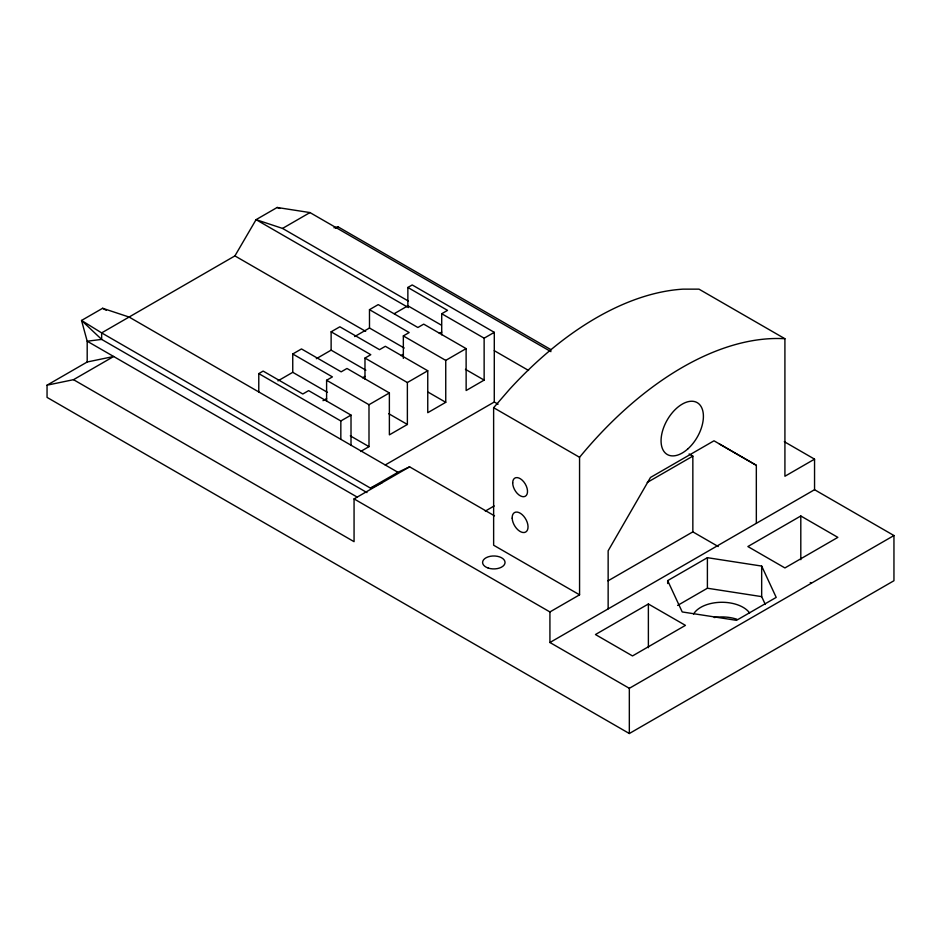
<?xml version="1.0" encoding="UTF-8"?>
<svg xmlns="http://www.w3.org/2000/svg" width="941" height="941" viewBox="0 0 941 941"><rect width="100%" height="100%" fill="white"/><g stroke="black" fill="none" stroke-linecap="round" stroke-linejoin="round"><path stroke-width="1.41" d="M47.05 385.175L47.05 397.396L629.329 733.521L893.95 580.726L893.95 535.535L814.553 489.708L549.932 642.503L549.92 611.944L354.063 498.906L354.063 541.675L73.516 379.682L47.05 385.175L87.195 361.991L113.673 356.498L73.516 379.682M258.775 391.938L258.787 373.601L263.139 371.083L302.814 393.997L308.636 390.633L351.017 415.099L351.005 445.458M326.609 401.36L326.598 380.258L332.42 376.894L292.745 353.992L301.485 348.935L341.16 371.836L346.982 368.472L389.374 392.938L389.386 434.86L407.382 424.462L407.371 382.54L364.979 358.062L370.801 354.698L331.126 331.808L331.126 350.146L316.317 358.709M340.83 439.318L340.842 420.968L351.017 415.099M403.348 358.403L403.336 335.913L409.17 332.549L369.484 309.671L378.211 304.613L417.886 327.503L423.709 324.139L466.113 348.605L466.148 390.527L484.145 380.105L484.133 338.184L441.717 313.729L441.717 334.855M394.279 313.659L407.865 305.801L407.865 287.464L412.217 284.947L494.296 332.338L494.272 402.007L385.21 464.983M629.329 733.521L629.329 688.318L893.95 535.535M667.675 583.526L667.675 580.621L707.397 557.684L761.669 566.07L776.207 597.406L736.485 620.342L682.213 611.944L667.675 580.621M607.98 580.868L692.847 531.865L692.847 456.126L689.106 453.962M677.602 605.439L707.397 588.231L707.397 557.684M765.304 604.463L761.669 596.629L761.669 566.07M800.803 559.695L800.803 515.986L837.855 537.37L784.923 567.941L747.872 546.545L800.803 515.986M814.553 489.708L814.553 459.149L784.312 441.694M366.978 492.59L101.652 339.407L101.652 332.891L234.909 255.905L256.07 219.653L277.16 207.479L309.977 212.572L550.944 351.652M784.912 338.725A300.438 173.45 -60 0 0 579.562 457.291L579.574 594.818L493.637 545.227L493.625 407.7L509.61 389.256A300.438 173.45 -60 0 1 683.001 289.146L698.975 289.146L784.912 338.725L784.923 476.252L814.553 459.149M494.507 515.844L409.594 466.83L397.949 472.311L129.082 317.046L102.628 308.283L81.538 320.458L87.195 341.218L87.195 361.991M408.394 307.589L256.07 219.653L282.535 228.416L309.977 212.572M335.608 228.322L338.125 226.875L551.367 349.899M277.948 380.882L292.757 372.318L327.468 392.362M354.686 336.56L369.495 328.009L404.218 348.029M441.717 313.729L447.54 310.365L407.865 287.464M323.01 400.666L326.609 398.584M362.579 377.788L364.979 376.4M400.948 355.627L403.348 354.251M439.318 333.455L441.717 332.079M360.603 451.492L369.001 446.634L368.99 404.724L389.374 392.938M407.371 382.54L427.755 370.766L385.351 346.3L379.541 349.664L339.866 326.786L331.126 331.808M427.755 370.766L427.755 412.699L445.752 402.313L445.74 360.391L466.113 348.605M354.063 498.906L409.594 466.83M485.309 511.081L494.19 505.952M647.243 482.439L692.847 456.126M549.92 611.944L579.574 594.818M648.373 603.993L595.453 634.54L632.505 655.936L685.436 625.365L648.373 603.993L648.384 647.702M484.133 338.184L494.296 332.338M357.38 497.201L87.195 341.218L101.652 339.407L81.538 320.458L101.652 332.891L370.46 488.108L397.949 472.311M370.46 488.108L382.175 482.674M333.937 227.746L338.125 226.875M707.397 588.231L761.669 596.629M277.16 207.479L279.889 208.443M102.628 308.283L106.357 310.365M719.289 443.929L756.329 465.313L756.341 523.325M282.535 228.416L408.394 301.085M494.284 350.675L528.571 370.46M407.865 305.801L441.329 325.127M465.43 369.319L484.145 380.105M403.336 335.913L445.74 360.391M810.26 582.538L811.401 583.197M494.272 402.007L498.071 404.207M234.909 255.905L365.649 331.361M493.625 407.7L579.562 457.291M692.847 531.865L718.242 546.533M428.284 392.232L445.752 402.313M331.126 350.146L365.849 370.178M388.68 413.664L407.382 424.462M326.598 380.258L368.99 404.724M258.787 373.601L340.842 420.968M350.299 435.836L369.001 446.634M549.932 642.503L629.329 688.318M756.329 465.313L713.996 440.8L650.478 477.463L608.145 550.803L608.145 608.874M369.484 309.671L369.495 328.009M292.745 353.992L292.757 372.318M364.979 358.062L364.979 379.176M693.588 614.014A29.936 17.279 0 0 1 720.947 602.287A29.936 17.279 0 0 1 749.601 612.944M714.195 617.519A29.936 17.279 0 0 1 736.909 619.249M512.175 518.185A11.233 6.481 60 0 0 524.408 532.488A11.233 6.481 60 0 0 523.725 516.233A11.233 6.481 60 0 0 512.175 518.185M512.692 482.874A10.48 6.046 60 0 0 523.808 496.707A10.48 6.046 60 0 0 523.808 481.886A10.48 6.046 60 0 0 512.692 482.874M488.203 568.058A11.233 6.481 0 0 0 505.046 562.447A11.233 6.481 0 0 0 488.203 556.837A11.233 6.481 0 0 0 488.203 568.058M687.718 449.022A29.936 17.291 -60 0 0 697.199 402.642A29.936 17.291 -60 0 0 661.782 434.048A29.936 17.291 -60 0 0 687.718 449.022"/></g></svg>
